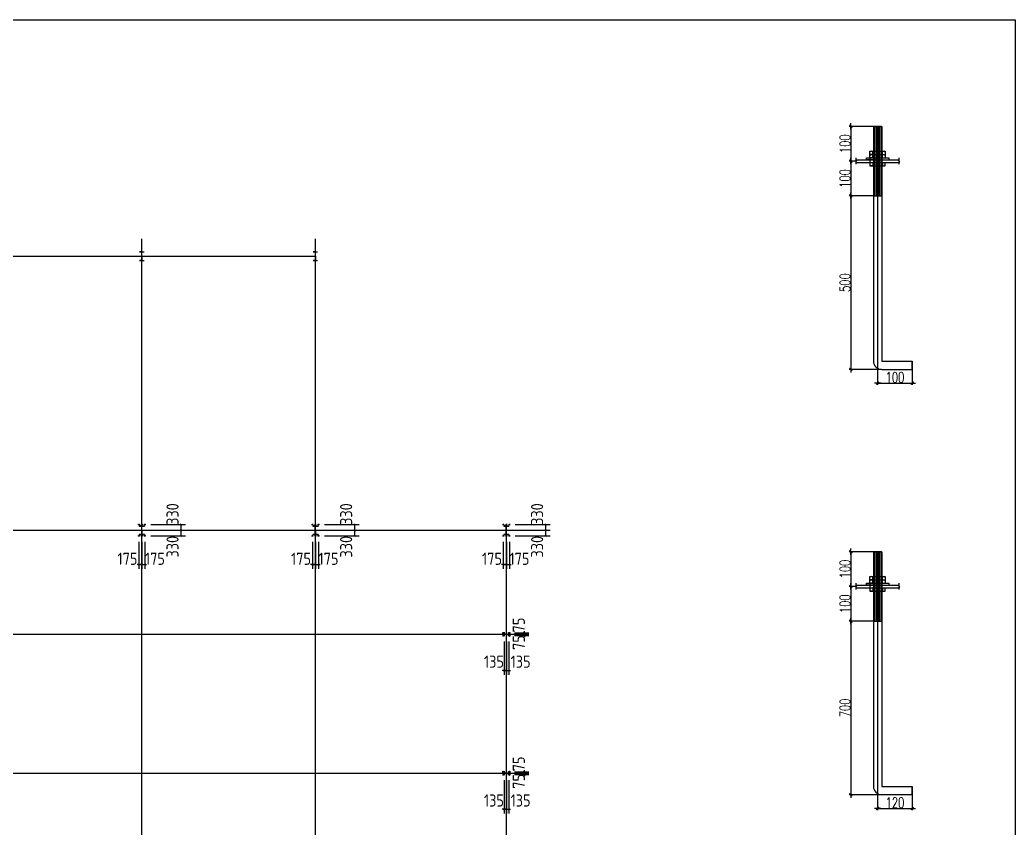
# Model space of a CAD drawing. Extents: x 546185 to 664985, y -73017 to 10983.
# Drawn here: x 607659 to 664985, y -35587 to 10983 of the extents above; entities that cross this region are included whole.
import ezdxf

# ---------------------------------------------------------------- set-up
doc = ezdxf.new("R2010")
doc.units = 0
doc.header["$LTSCALE"] = 1000
doc.header["$MEASUREMENT"] = 0
doc.layers.add('DOTE', color=1, linetype='Continuous')
doc.styles.add('DIM_FONT', font='SIMPLEX', dxfattribs={"width": 0.7, "bigfont": 'GBCBIG'})
doc.styles.get("Standard").update_dxf_attribs({"font": 'gbenor.shx', "bigfont": 'gbcbig.shx'})
doc.dimstyles.get("Standard").update_dxf_attribs({"dimscale": 100, "dimtxt": 3.5, "dimasz": 1, "dimexe": 2.5, "dimexo": 3, "dimgap": 1.5, "dimtad": 1, "dimdec": 0, "dimzin": 0, "dimdsep": 46, "dimtxsty": 'Standard', "dimblk": 'ARCHTICK', "dimcen": 0.09, "dimadec": 0, "dimazin": 0, "dimtfac": 1, "dimtdec": 0, "dimtix": 1, "dimtmove": 2, "dimatfit": 3, "dimfxl": 1, "dimtolj": 1, "dimtzin": 0, "dimarcsym": 0})
doc.dimstyles.new('WGH(1)', dxfattribs={"dimscale": 1.2, "dimtxt": 100, "dimasz": 0.5, "dimexe": 75, "dimexo": 75, "dimgap": 75, "dimtad": 1, "dimdec": 0, "dimzin": 0, "dimdsep": 46, "dimtxsty": 'DIM_FONT', "dimblk1": '_DIMX', "dimblk2": '_DIMX', "dimsah": 1, "dimcen": 0.09, "dimclrd": 3, "dimclre": 3, "dimclrt": 7, "dimadec": 0, "dimazin": 0, "dimtfac": 1, "dimtdec": 0, "dimtix": 1, "dimtmove": 2, "dimatfit": 3, "dimldrblk": '_DIMX', "dimfxl": 1, "dimtolj": 1, "dimtzin": 0, "dimarcsym": 0})

# ---------------------------------------------------------------- blocks, each defined once
blk = doc.blocks.new('_ArchTick')
at = {"color": 0, "linetype": 'ByBlock', "const_width": 0.4}
blk.add_lwpolyline([(-0.5, -0.5), (0.5, 0.5)], dxfattribs=at)
blk = doc.blocks.new('*D1162')
at = {"color": 3, "lineweight": -2}
for p, q in [((636155, -32344), (636970, -32344)), ((636205, -32419), (636970, -32419)), ((636720, -32344), (636720, -32244)), ((636720, -32419), (636720, -32344)), ((636720, -32419), (636720, -32519))]:
    blk.add_line(p, q, dxfattribs=at)
at = {"layer": 'Defpoints', "color": 0}
for p in [(635855, -32344), (635905, -32419), (636720, -32344)]:
    blk.add_point(p, dxfattribs=at)
at = {"color": 3, "lineweight": -2, "xscale": 100, "yscale": 100, "zscale": 100}
for p, rotation in [((636720, -32344), 270), ((636720, -32419), 90)]:
    blk.add_blockref('_ArchTick', p, dxfattribs=dict(at, rotation=rotation))
at = {"color": 0, "insert": (636395, -31887), "char_height": 700, "attachment_point": 5, "rotation": 90}
blk.add_mtext('\\A1;75', dxfattribs=at)
blk = doc.blocks.new('*D1163')
at = {"color": 3, "lineweight": -2}
for p, q in [((635545, -32834), (635545, -34747)), ((635680, -32834), (635680, -34747)), ((635545, -34497), (635445, -34497)), ((635545, -34497), (635680, -34497)), ((635680, -34497), (635780, -34497))]:
    blk.add_line(p, q, dxfattribs=at)
at = {"layer": 'Defpoints', "color": 0}
for p in [(635545, -32534), (635680, -32534), (635680, -34497)]:
    blk.add_point(p, dxfattribs=at)
at = {"color": 3, "lineweight": -2, "xscale": 100, "yscale": 100, "zscale": 100}
blk.add_blockref('_ArchTick', (635545, -34497), dxfattribs=at)
at = {"color": 3, "lineweight": -2, "xscale": 100, "yscale": 100, "zscale": 100, "rotation": 180}
blk.add_blockref('_ArchTick', (635680, -34497), dxfattribs=at)
at = {"color": 0, "insert": (634965, -33997), "char_height": 700, "attachment_point": 5}
blk.add_mtext('\\A1;135', dxfattribs=at)
blk = doc.blocks.new('*D1164')
at = {"color": 3, "lineweight": -2}
for p, q in [((635680, -32834), (635680, -34747)), ((635815, -32834), (635815, -34747)), ((635680, -34497), (635580, -34497)), ((635680, -34497), (635815, -34497)), ((635815, -34497), (635915, -34497))]:
    blk.add_line(p, q, dxfattribs=at)
at = {"layer": 'Defpoints', "color": 0}
for p in [(635680, -32534), (635815, -32534), (635815, -34497)]:
    blk.add_point(p, dxfattribs=at)
at = {"color": 3, "lineweight": -2, "xscale": 100, "yscale": 100, "zscale": 100}
blk.add_blockref('_ArchTick', (635680, -34497), dxfattribs=at)
at = {"color": 3, "lineweight": -2, "xscale": 100, "yscale": 100, "zscale": 100, "rotation": 180}
blk.add_blockref('_ArchTick', (635815, -34497), dxfattribs=at)
at = {"color": 0, "insert": (636498, -33997), "char_height": 700, "attachment_point": 5}
blk.add_mtext('\\A1;135', dxfattribs=at)
blk = doc.blocks.new('*D1166')
at = {"color": 3, "lineweight": -2}
for p, q in [((636155, -24344), (636970, -24344)), ((636205, -24419), (636970, -24419)), ((636720, -24344), (636720, -24244)), ((636720, -24419), (636720, -24344)), ((636720, -24419), (636720, -24519))]:
    blk.add_line(p, q, dxfattribs=at)
at = {"layer": 'Defpoints', "color": 0}
for p in [(635855, -24344), (635905, -24419), (636720, -24344)]:
    blk.add_point(p, dxfattribs=at)
at = {"color": 3, "lineweight": -2, "xscale": 100, "yscale": 100, "zscale": 100}
for p, rotation in [((636720, -24344), 270), ((636720, -24419), 90)]:
    blk.add_blockref('_ArchTick', p, dxfattribs=dict(at, rotation=rotation))
at = {"color": 0, "insert": (636395, -23887), "char_height": 700, "attachment_point": 5, "rotation": 90}
blk.add_mtext('\\A1;75', dxfattribs=at)
blk = doc.blocks.new('*D1167')
at = {"color": 3, "lineweight": -2}
for p, q in [((635545, -24834), (635545, -26747)), ((635680, -24834), (635680, -26747)), ((635545, -26497), (635445, -26497)), ((635545, -26497), (635680, -26497)), ((635680, -26497), (635780, -26497))]:
    blk.add_line(p, q, dxfattribs=at)
at = {"layer": 'Defpoints', "color": 0}
for p in [(635545, -24534), (635680, -24534), (635680, -26497)]:
    blk.add_point(p, dxfattribs=at)
at = {"color": 3, "lineweight": -2, "xscale": 100, "yscale": 100, "zscale": 100}
blk.add_blockref('_ArchTick', (635545, -26497), dxfattribs=at)
at = {"color": 3, "lineweight": -2, "xscale": 100, "yscale": 100, "zscale": 100, "rotation": 180}
blk.add_blockref('_ArchTick', (635680, -26497), dxfattribs=at)
at = {"color": 0, "insert": (634965, -25997), "char_height": 700, "attachment_point": 5}
blk.add_mtext('\\A1;135', dxfattribs=at)
blk = doc.blocks.new('*D1168')
at = {"color": 3, "lineweight": -2}
for p, q in [((635680, -24834), (635680, -26747)), ((635815, -24834), (635815, -26747)), ((635680, -26497), (635580, -26497)), ((635680, -26497), (635815, -26497)), ((635815, -26497), (635915, -26497))]:
    blk.add_line(p, q, dxfattribs=at)
at = {"layer": 'Defpoints', "color": 0}
for p in [(635680, -24534), (635815, -24534), (635815, -26497)]:
    blk.add_point(p, dxfattribs=at)
at = {"color": 3, "lineweight": -2, "xscale": 100, "yscale": 100, "zscale": 100}
blk.add_blockref('_ArchTick', (635680, -26497), dxfattribs=at)
at = {"color": 3, "lineweight": -2, "xscale": 100, "yscale": 100, "zscale": 100, "rotation": 180}
blk.add_blockref('_ArchTick', (635815, -26497), dxfattribs=at)
at = {"color": 0, "insert": (636498, -25997), "char_height": 700, "attachment_point": 5}
blk.add_mtext('\\A1;135', dxfattribs=at)
blk = doc.blocks.new('*D1227')
at = {"color": 3, "lineweight": -2}
for p, q in [((614505, -19089), (614505, -20643)), ((614680, -19089), (614680, -20643)), ((614505, -20393), (614405, -20393)), ((614505, -20393), (614680, -20393)), ((614680, -20393), (614780, -20393))]:
    blk.add_line(p, q, dxfattribs=at)
at = {"layer": 'Defpoints', "color": 0}
for p in [(614505, -18789), (614680, -18789), (614680, -20393)]:
    blk.add_point(p, dxfattribs=at)
at = {"color": 3, "lineweight": -2, "xscale": 100, "yscale": 100, "zscale": 100}
blk.add_blockref('_ArchTick', (614505, -20393), dxfattribs=at)
at = {"color": 3, "lineweight": -2, "xscale": 100, "yscale": 100, "zscale": 100, "rotation": 180}
blk.add_blockref('_ArchTick', (614680, -20393), dxfattribs=at)
at = {"color": 0, "insert": (613854, -20068), "char_height": 700, "attachment_point": 5}
blk.add_mtext('\\A1;175', dxfattribs=at)
blk = doc.blocks.new('*D1228')
at = {"color": 3, "lineweight": -2}
for p, q in [((614680, -19089), (614680, -20643)), ((614855, -19089), (614855, -20643)), ((614680, -20393), (614580, -20393)), ((614680, -20393), (614855, -20393)), ((614855, -20393), (614955, -20393))]:
    blk.add_line(p, q, dxfattribs=at)
at = {"layer": 'Defpoints', "color": 0}
for p in [(614680, -18789), (614855, -18789), (614855, -20393)]:
    blk.add_point(p, dxfattribs=at)
at = {"color": 3, "lineweight": -2, "xscale": 100, "yscale": 100, "zscale": 100}
blk.add_blockref('_ArchTick', (614680, -20393), dxfattribs=at)
at = {"color": 3, "lineweight": -2, "xscale": 100, "yscale": 100, "zscale": 100, "rotation": 180}
blk.add_blockref('_ArchTick', (614855, -20393), dxfattribs=at)
at = {"color": 0, "insert": (615436, -20068), "char_height": 700, "attachment_point": 5}
blk.add_mtext('\\A1;175', dxfattribs=at)
blk = doc.blocks.new('*D1229')
at = {"color": 3, "lineweight": -2}
for p, q in [((615195, -18419), (617201, -18419)), ((615195, -18749), (617201, -18749)), ((616951, -18749), (616951, -18419))]:
    blk.add_line(p, q, dxfattribs=at)
at = {"layer": 'Defpoints', "color": 0}
for p in [(614895, -18419), (614895, -18749), (616951, -18419)]:
    blk.add_point(p, dxfattribs=at)
at = {"color": 3, "lineweight": -2, "xscale": 100, "yscale": 100, "zscale": 100}
for p, rotation in [((616951, -18419), 90), ((616951, -18749), 270)]:
    blk.add_blockref('_ArchTick', p, dxfattribs=dict(at, rotation=rotation))
at = {"color": 0, "insert": (616451, -19374), "char_height": 700, "attachment_point": 5, "rotation": 90}
blk.add_mtext('\\A1;330', dxfattribs=at)
blk = doc.blocks.new('*D1230')
at = {"color": 3, "lineweight": -2}
for p, q in [((615195, -18089), (617201, -18089)), ((616951, -18419), (616951, -18089)), ((615195, -18419), (617201, -18419))]:
    blk.add_line(p, q, dxfattribs=at)
at = {"layer": 'Defpoints', "color": 0}
for p in [(614895, -18089), (616951, -18089), (614895, -18419)]:
    blk.add_point(p, dxfattribs=at)
at = {"color": 3, "lineweight": -2, "xscale": 100, "yscale": 100, "zscale": 100}
for p, rotation in [((616951, -18089), 90), ((616951, -18419), 270)]:
    blk.add_blockref('_ArchTick', p, dxfattribs=dict(at, rotation=rotation))
at = {"color": 0, "insert": (616451, -17493), "char_height": 700, "attachment_point": 5, "rotation": 90}
blk.add_mtext('\\A1;330', dxfattribs=at)
blk = doc.blocks.new('*D1231')
at = {"color": 3, "lineweight": -2}
for p, q in [((624505, -19089), (624505, -20643)), ((624680, -19089), (624680, -20643)), ((624505, -20393), (624405, -20393)), ((624505, -20393), (624680, -20393)), ((624680, -20393), (624780, -20393))]:
    blk.add_line(p, q, dxfattribs=at)
at = {"layer": 'Defpoints', "color": 0}
for p in [(624505, -18789), (624680, -18789), (624680, -20393)]:
    blk.add_point(p, dxfattribs=at)
at = {"color": 3, "lineweight": -2, "xscale": 100, "yscale": 100, "zscale": 100}
blk.add_blockref('_ArchTick', (624505, -20393), dxfattribs=at)
at = {"color": 3, "lineweight": -2, "xscale": 100, "yscale": 100, "zscale": 100, "rotation": 180}
blk.add_blockref('_ArchTick', (624680, -20393), dxfattribs=at)
at = {"color": 0, "insert": (623854, -20068), "char_height": 700, "attachment_point": 5}
blk.add_mtext('\\A1;175', dxfattribs=at)
blk = doc.blocks.new('*D1232')
at = {"color": 3, "lineweight": -2}
for p, q in [((624680, -19089), (624680, -20643)), ((624855, -19089), (624855, -20643)), ((624680, -20393), (624580, -20393)), ((624680, -20393), (624855, -20393)), ((624855, -20393), (624955, -20393))]:
    blk.add_line(p, q, dxfattribs=at)
at = {"layer": 'Defpoints', "color": 0}
for p in [(624680, -18789), (624855, -18789), (624855, -20393)]:
    blk.add_point(p, dxfattribs=at)
at = {"color": 3, "lineweight": -2, "xscale": 100, "yscale": 100, "zscale": 100}
blk.add_blockref('_ArchTick', (624680, -20393), dxfattribs=at)
at = {"color": 3, "lineweight": -2, "xscale": 100, "yscale": 100, "zscale": 100, "rotation": 180}
blk.add_blockref('_ArchTick', (624855, -20393), dxfattribs=at)
at = {"color": 0, "insert": (625436, -20068), "char_height": 700, "attachment_point": 5}
blk.add_mtext('\\A1;175', dxfattribs=at)
blk = doc.blocks.new('*D1233')
at = {"color": 3, "lineweight": -2}
for p, q in [((625195, -18419), (627201, -18419)), ((625195, -18749), (627201, -18749)), ((626951, -18749), (626951, -18419))]:
    blk.add_line(p, q, dxfattribs=at)
at = {"layer": 'Defpoints', "color": 0}
for p in [(624895, -18419), (624895, -18749), (626951, -18419)]:
    blk.add_point(p, dxfattribs=at)
at = {"color": 3, "lineweight": -2, "xscale": 100, "yscale": 100, "zscale": 100}
for p, rotation in [((626951, -18419), 90), ((626951, -18749), 270)]:
    blk.add_blockref('_ArchTick', p, dxfattribs=dict(at, rotation=rotation))
at = {"color": 0, "insert": (626451, -19374), "char_height": 700, "attachment_point": 5, "rotation": 90}
blk.add_mtext('\\A1;330', dxfattribs=at)
blk = doc.blocks.new('*D1234')
at = {"color": 3, "lineweight": -2}
for p, q in [((625195, -18089), (627201, -18089)), ((626951, -18419), (626951, -18089)), ((625195, -18419), (627201, -18419))]:
    blk.add_line(p, q, dxfattribs=at)
at = {"layer": 'Defpoints', "color": 0}
for p in [(624895, -18089), (626951, -18089), (624895, -18419)]:
    blk.add_point(p, dxfattribs=at)
at = {"color": 3, "lineweight": -2, "xscale": 100, "yscale": 100, "zscale": 100}
for p, rotation in [((626951, -18089), 90), ((626951, -18419), 270)]:
    blk.add_blockref('_ArchTick', p, dxfattribs=dict(at, rotation=rotation))
at = {"color": 0, "insert": (626451, -17493), "char_height": 700, "attachment_point": 5, "rotation": 90}
blk.add_mtext('\\A1;330', dxfattribs=at)
blk = doc.blocks.new('*D1235')
at = {"color": 3, "lineweight": -2}
for p, q in [((635505, -19089), (635505, -20643)), ((635680, -19089), (635680, -20643)), ((635505, -20393), (635405, -20393)), ((635505, -20393), (635680, -20393)), ((635680, -20393), (635780, -20393))]:
    blk.add_line(p, q, dxfattribs=at)
at = {"layer": 'Defpoints', "color": 0}
for p in [(635505, -18789), (635680, -18789), (635680, -20393)]:
    blk.add_point(p, dxfattribs=at)
at = {"color": 3, "lineweight": -2, "xscale": 100, "yscale": 100, "zscale": 100}
blk.add_blockref('_ArchTick', (635505, -20393), dxfattribs=at)
at = {"color": 3, "lineweight": -2, "xscale": 100, "yscale": 100, "zscale": 100, "rotation": 180}
blk.add_blockref('_ArchTick', (635680, -20393), dxfattribs=at)
at = {"color": 0, "insert": (634854, -20068), "char_height": 700, "attachment_point": 5}
blk.add_mtext('\\A1;175', dxfattribs=at)
blk = doc.blocks.new('*D1236')
at = {"color": 3, "lineweight": -2}
for p, q in [((635680, -19089), (635680, -20643)), ((635855, -19089), (635855, -20643)), ((635680, -20393), (635580, -20393)), ((635680, -20393), (635855, -20393)), ((635855, -20393), (635955, -20393))]:
    blk.add_line(p, q, dxfattribs=at)
at = {"layer": 'Defpoints', "color": 0}
for p in [(635680, -18789), (635855, -18789), (635855, -20393)]:
    blk.add_point(p, dxfattribs=at)
at = {"color": 3, "lineweight": -2, "xscale": 100, "yscale": 100, "zscale": 100}
blk.add_blockref('_ArchTick', (635680, -20393), dxfattribs=at)
at = {"color": 3, "lineweight": -2, "xscale": 100, "yscale": 100, "zscale": 100, "rotation": 180}
blk.add_blockref('_ArchTick', (635855, -20393), dxfattribs=at)
at = {"color": 0, "insert": (636436, -20068), "char_height": 700, "attachment_point": 5}
blk.add_mtext('\\A1;175', dxfattribs=at)
blk = doc.blocks.new('*D1237')
at = {"color": 3, "lineweight": -2}
for p, q in [((636195, -18419), (638201, -18419)), ((636195, -18749), (638201, -18749)), ((637951, -18749), (637951, -18419))]:
    blk.add_line(p, q, dxfattribs=at)
at = {"layer": 'Defpoints', "color": 0}
for p in [(635895, -18419), (635895, -18749), (637951, -18419)]:
    blk.add_point(p, dxfattribs=at)
at = {"color": 3, "lineweight": -2, "xscale": 100, "yscale": 100, "zscale": 100}
for p, rotation in [((637951, -18419), 90), ((637951, -18749), 270)]:
    blk.add_blockref('_ArchTick', p, dxfattribs=dict(at, rotation=rotation))
at = {"color": 0, "insert": (637451, -19374), "char_height": 700, "attachment_point": 5, "rotation": 90}
blk.add_mtext('\\A1;330', dxfattribs=at)
blk = doc.blocks.new('*D1238')
at = {"color": 3, "lineweight": -2}
for p, q in [((636195, -18089), (638201, -18089)), ((637951, -18419), (637951, -18089)), ((636195, -18419), (638201, -18419))]:
    blk.add_line(p, q, dxfattribs=at)
at = {"layer": 'Defpoints', "color": 0}
for p in [(635895, -18089), (637951, -18089), (635895, -18419)]:
    blk.add_point(p, dxfattribs=at)
at = {"color": 3, "lineweight": -2, "xscale": 100, "yscale": 100, "zscale": 100}
for p, rotation in [((637951, -18089), 90), ((637951, -18419), 270)]:
    blk.add_blockref('_ArchTick', p, dxfattribs=dict(at, rotation=rotation))
at = {"color": 0, "insert": (637451, -17493), "char_height": 700, "attachment_point": 5, "rotation": 90}
blk.add_mtext('\\A1;330', dxfattribs=at)
blk = doc.blocks.new('*D1407')
at = {"color": 3, "lineweight": -2}
for p, q in [((636155, -32494), (636970, -32494)), ((636180, -32419), (636970, -32419)), ((636720, -32419), (636720, -32319)), ((636720, -32494), (636720, -32419)), ((636720, -32494), (636720, -32594))]:
    blk.add_line(p, q, dxfattribs=at)
at = {"layer": 'Defpoints', "color": 0}
for p in [(635855, -32494), (635880, -32419), (636720, -32419)]:
    blk.add_point(p, dxfattribs=at)
at = {"color": 3, "lineweight": -2, "xscale": 100, "yscale": 100, "zscale": 100}
for p, rotation in [((636720, -32419), 270), ((636720, -32494), 90)]:
    blk.add_blockref('_ArchTick', p, dxfattribs=dict(at, rotation=rotation))
at = {"color": 0, "insert": (636398, -32895), "char_height": 700, "attachment_point": 5, "rotation": 90}
blk.add_mtext('\\A1;75', dxfattribs=at)
blk = doc.blocks.new('*D1408')
at = {"color": 3, "lineweight": -2}
for p, q in [((636155, -24494), (636970, -24494)), ((636180, -24419), (636970, -24419)), ((636720, -24419), (636720, -24319)), ((636720, -24494), (636720, -24419)), ((636720, -24494), (636720, -24594))]:
    blk.add_line(p, q, dxfattribs=at)
at = {"layer": 'Defpoints', "color": 0}
for p in [(635855, -24494), (635880, -24419), (636720, -24419)]:
    blk.add_point(p, dxfattribs=at)
at = {"color": 3, "lineweight": -2, "xscale": 100, "yscale": 100, "zscale": 100}
for p, rotation in [((636720, -24419), 270), ((636720, -24494), 90)]:
    blk.add_blockref('_ArchTick', p, dxfattribs=dict(at, rotation=rotation))
at = {"color": 0, "insert": (636398, -24895), "char_height": 700, "attachment_point": 5, "rotation": 90}
blk.add_mtext('\\A1;75', dxfattribs=at)
blk = doc.blocks.new('_DIMX')
blk.add_line((-150, 0), (150, 0))
at = {"const_width": 50}
blk.add_lwpolyline([(-70, -70), (70, 70)], dxfattribs=at)
blk = doc.blocks.new('*D1413')
at = {"color": 3, "lineweight": -2}
for p, q in [((657292, 4846), (655433, 4846)), ((655523, 4845), (655523, 2847)), ((655812, 2846), (655433, 2846))]:
    blk.add_line(p, q, dxfattribs=at)
at = {"layer": 'Defpoints', "color": 0}
for p in [(657304, 4846), (655523, 2846), (655824, 2846)]:
    blk.add_point(p, dxfattribs=at)
at = {"color": 3, "lineweight": -2, "xscale": 1.2, "yscale": 1.2, "zscale": 1.2}
for p, rotation in [((655523, 4846), 90), ((655523, 2846), 270)]:
    blk.add_blockref('_DIMX', p, dxfattribs=dict(at, rotation=rotation))
at = {"color": 7, "insert": (655187, 3846), "char_height": 600, "attachment_point": 5, "rotation": 90, "style": 'DIM_FONT'}
blk.add_mtext('\\A1;100', dxfattribs=at)
blk = doc.blocks.new('*D1414')
at = {"color": 3, "lineweight": -2}
for p, q in [((655812, 2846), (655433, 2846)), ((655523, 2845), (655523, 847)), ((656812, 846), (655433, 846))]:
    blk.add_line(p, q, dxfattribs=at)
at = {"layer": 'Defpoints', "color": 0}
for p in [(655824, 2846), (655523, 846), (656824, 846)]:
    blk.add_point(p, dxfattribs=at)
at = {"color": 3, "lineweight": -2, "xscale": 1.2, "yscale": 1.2, "zscale": 1.2}
for p, rotation in [((655523, 2846), 90), ((655523, 846), 270)]:
    blk.add_blockref('_DIMX', p, dxfattribs=dict(at, rotation=rotation))
at = {"color": 7, "insert": (655187, 1846), "char_height": 600, "attachment_point": 5, "rotation": 90, "style": 'DIM_FONT'}
blk.add_mtext('\\A1;100', dxfattribs=at)
blk = doc.blocks.new('*D1415')
at = {"color": 3, "lineweight": -2}
for p, q in [((656812, 846), (655431, 846)), ((655521, 845), (655521, -9153)), ((657292, -9154), (655431, -9154))]:
    blk.add_line(p, q, dxfattribs=at)
at = {"layer": 'Defpoints', "color": 0}
for p in [(656824, 846), (655521, -9154), (657304, -9154)]:
    blk.add_point(p, dxfattribs=at)
at = {"color": 3, "lineweight": -2, "xscale": 1.2, "yscale": 1.2, "zscale": 1.2}
for p, rotation in [((655521, 846), 90), ((655521, -9154), 270)]:
    blk.add_blockref('_DIMX', p, dxfattribs=dict(at, rotation=rotation))
at = {"color": 7, "insert": (655185, -4154), "char_height": 600, "attachment_point": 5, "rotation": 90, "style": 'DIM_FONT'}
blk.add_mtext('\\A1;500', dxfattribs=at)
blk = doc.blocks.new('*D1416')
at = {"color": 3, "lineweight": -2}
for p, q in [((657064, -8686), (657064, -10040)), ((659064, -8686), (659064, -10040)), ((657065, -9950), (659063, -9950))]:
    blk.add_line(p, q, dxfattribs=at)
at = {"layer": 'Defpoints', "color": 0}
for p in [(657064, -8674), (659064, -8674), (659064, -9950)]:
    blk.add_point(p, dxfattribs=at)
at = {"color": 3, "lineweight": -2, "xscale": 1.2, "yscale": 1.2, "zscale": 1.2, "rotation": 180}
blk.add_blockref('_DIMX', (657064, -9950), dxfattribs=at)
at = {"color": 3, "lineweight": -2, "xscale": 1.2, "yscale": 1.2, "zscale": 1.2}
blk.add_blockref('_DIMX', (659064, -9950), dxfattribs=at)
at = {"color": 7, "insert": (658064, -9614), "char_height": 600, "attachment_point": 5, "style": 'DIM_FONT'}
blk.add_mtext('\\A1;100', dxfattribs=at)
blk = doc.blocks.new('*D1417')
at = {"color": 3, "lineweight": -2}
for p, q in [((657292, -19661), (655433, -19661)), ((655523, -19662), (655523, -21659)), ((655812, -21661), (655433, -21661))]:
    blk.add_line(p, q, dxfattribs=at)
at = {"layer": 'Defpoints', "color": 0}
for p in [(657304, -19661), (655523, -21661), (655824, -21661)]:
    blk.add_point(p, dxfattribs=at)
at = {"color": 3, "lineweight": -2, "xscale": 1.2, "yscale": 1.2, "zscale": 1.2}
for p, rotation in [((655523, -19661), 90), ((655523, -21661), 270)]:
    blk.add_blockref('_DIMX', p, dxfattribs=dict(at, rotation=rotation))
at = {"color": 7, "insert": (655187, -20661), "char_height": 600, "attachment_point": 5, "rotation": 90, "style": 'DIM_FONT'}
blk.add_mtext('\\A1;100', dxfattribs=at)
blk = doc.blocks.new('*D1418')
at = {"color": 3, "lineweight": -2}
for p, q in [((655812, -21661), (655433, -21661)), ((655523, -21662), (655523, -23659)), ((656812, -23661), (655433, -23661))]:
    blk.add_line(p, q, dxfattribs=at)
at = {"layer": 'Defpoints', "color": 0}
for p in [(655824, -21661), (655523, -23661), (656824, -23661)]:
    blk.add_point(p, dxfattribs=at)
at = {"color": 3, "lineweight": -2, "xscale": 1.2, "yscale": 1.2, "zscale": 1.2}
for p, rotation in [((655523, -21661), 90), ((655523, -23661), 270)]:
    blk.add_blockref('_DIMX', p, dxfattribs=dict(at, rotation=rotation))
at = {"color": 7, "insert": (655187, -22661), "char_height": 600, "attachment_point": 5, "rotation": 90, "style": 'DIM_FONT'}
blk.add_mtext('\\A1;100', dxfattribs=at)
blk = doc.blocks.new('*D1419')
at = {"color": 3, "lineweight": -2}
for p, q in [((656812, -23661), (655431, -23661)), ((655521, -23662), (655521, -33659)), ((657292, -33661), (655431, -33661))]:
    blk.add_line(p, q, dxfattribs=at)
at = {"layer": 'Defpoints', "color": 0}
for p in [(656824, -23661), (655521, -33661), (657304, -33661)]:
    blk.add_point(p, dxfattribs=at)
at = {"color": 3, "lineweight": -2, "xscale": 1.2, "yscale": 1.2, "zscale": 1.2}
for p, rotation in [((655521, -23661), 90), ((655521, -33661), 270)]:
    blk.add_blockref('_DIMX', p, dxfattribs=dict(at, rotation=rotation))
at = {"color": 7, "insert": (655185, -28661), "char_height": 600, "attachment_point": 5, "rotation": 90, "style": 'DIM_FONT'}
blk.add_mtext('\\A1;700', dxfattribs=at)
blk = doc.blocks.new('*D1420')
at = {"color": 3, "lineweight": -2}
for p, q in [((657064, -33193), (657064, -34546)), ((659064, -33193), (659064, -34546)), ((657065, -34456), (659063, -34456))]:
    blk.add_line(p, q, dxfattribs=at)
at = {"layer": 'Defpoints', "color": 0}
for p in [(657064, -33181), (659064, -33181), (659064, -34456)]:
    blk.add_point(p, dxfattribs=at)
at = {"color": 3, "lineweight": -2, "xscale": 1.2, "yscale": 1.2, "zscale": 1.2, "rotation": 180}
blk.add_blockref('_DIMX', (657064, -34456), dxfattribs=at)
at = {"color": 3, "lineweight": -2, "xscale": 1.2, "yscale": 1.2, "zscale": 1.2}
blk.add_blockref('_DIMX', (659064, -34456), dxfattribs=at)
at = {"color": 7, "insert": (658064, -34120), "char_height": 600, "attachment_point": 5, "style": 'DIM_FONT'}
blk.add_mtext('\\A1;120', dxfattribs=at)

msp = doc.modelspace()

# ---------------------------------------------------------------- hatches: boundary and pattern name
h = msp.add_hatch()
h.set_pattern_fill('ACAD_ISO09W100', color=0, scale=100, style=0)
h.set_pattern_definition([(0, (-12443834.056, -57490.13), (0, 75), [360, -45, 90, -45, 90, -45])])
h.paths.add_polyline_path([(657303.9, 4845.8), (657063.9, 4845.8), (657063.9, 3425.8), (657303.9, 3425.8)])
h.paths.add_polyline_path([(657063.9, 4845.8), (656823.9, 4845.8), (656823.9, 3425.8), (657063.9, 3425.8)])
h.paths.add_polyline_path([(657063.9, 3225.8), (657063.9, 3425.8), (656823.9, 3425.8), (656823.9, 3225.8)])
h.paths.add_polyline_path([(657303.9, 3225.8), (657303.9, 3425.8), (657063.9, 3425.8), (657063.9, 3225.8)])
h.paths.add_polyline_path([(657303.9, 3025.8), (657303.9, 3225.8), (657063.9, 3225.8), (657063.9, 3025.8)])
h.paths.add_polyline_path([(657063.9, 3025.8), (657063.9, 3225.8), (656823.9, 3225.8), (656823.9, 3025.8)])
h.paths.add_polyline_path([(657063.9, 2925.8), (657063.9, 3025.8), (656823.9, 3025.8), (656823.9, 2925.8)])
h.paths.add_polyline_path([(657303.9, 2925.8), (657303.9, 3025.8), (657063.9, 3025.8), (657063.9, 2925.8)])
h.paths.add_polyline_path([(657303.9, 2765.8), (657303.9, 2925.8), (657063.9, 2925.8), (657063.9, 2765.8)])
h.paths.add_polyline_path([(657063.9, 2765.8), (657063.9, 2925.8), (656823.9, 2925.8), (656823.9, 2765.8)])
h.paths.add_polyline_path([(657063.9, 2765.8), (656823.9, 2765.8), (656823.9, 845.8), (657063.9, 845.8)])
h.paths.add_polyline_path([(657303.9, 2765.8), (657063.9, 2765.8), (657063.9, 845.8), (657303.9, 845.8)])
h = msp.add_hatch()
h.set_pattern_fill('ACAD_ISO09W100', color=0, scale=100, style=0)
h.set_pattern_definition([(0, (-12443834.056, -81996.48), (0, 75), [360, -45, 90, -45, 90, -45])])
h.paths.add_polyline_path([(657303.9, -19660.6), (657063.9, -19660.6), (657063.9, -21080.6), (657303.9, -21080.6)])
h.paths.add_polyline_path([(657063.9, -19660.6), (656823.9, -19660.6), (656823.9, -21080.6), (657063.9, -21080.6)])
h.paths.add_polyline_path([(657063.9, -21280.6), (657063.9, -21080.6), (656823.9, -21080.6), (656823.9, -21280.6)])
h.paths.add_polyline_path([(657303.9, -21280.6), (657303.9, -21080.6), (657063.9, -21080.6), (657063.9, -21280.6)])
h.paths.add_polyline_path([(657303.9, -21480.6), (657303.9, -21280.6), (657063.9, -21280.6), (657063.9, -21480.6)])
h.paths.add_polyline_path([(657063.9, -21480.6), (657063.9, -21280.6), (656823.9, -21280.6), (656823.9, -21480.6)])
h.paths.add_polyline_path([(657063.9, -21580.6), (657063.9, -21480.6), (656823.9, -21480.6), (656823.9, -21580.6)])
h.paths.add_polyline_path([(657303.9, -21580.6), (657303.9, -21480.6), (657063.9, -21480.6), (657063.9, -21580.6)])
h.paths.add_polyline_path([(657303.9, -21740.6), (657303.9, -21580.6), (657063.9, -21580.6), (657063.9, -21740.6)])
h.paths.add_polyline_path([(657063.9, -21740.6), (657063.9, -21580.6), (656823.9, -21580.6), (656823.9, -21740.6)])
h.paths.add_polyline_path([(657063.9, -21740.6), (656823.9, -21740.6), (656823.9, -23660.6), (657063.9, -23660.6)])
h.paths.add_polyline_path([(657303.9, -21740.6), (657063.9, -21740.6), (657063.9, -23660.6), (657303.9, -23660.6)])

# ---------------------------------------------------------------- linework, layer by layer
at = {"color": 0}
for p, q in [((656823.9, 4845.8), (656823.9, -8674.2)), ((656823.9, 4845.8), (657303.9, 4845.8)), ((657303.9, 4845.8), (657303.9, -8674.2)), ((655783.9, 2805.8), (655863.9, 2885.8)), ((655823.9, 2885.8), (655823.9, 3025.8)), ((655823.9, 2925.8), (658303.9, 2925.8)), ((655863.9, 2885.8), (655823.9, 2885.8)), ((656423.9, 2925.8), (656423.9, 3025.8)), ((656423.9, 3025.8), (657303.9, 3025.8)), ((656823.9, 2925.8), (656423.9, 2925.8)), ((656623.9, 3225.8), (656623.9, 3425.8)), ((656623.9, 3425.8), (657303.9, 3425.8)), ((656623.9, 3025.8), (656623.9, 3225.8)), ((656623.9, 3225.8), (657303.9, 3225.8)), ((656823.9, 3225.8), (656623.9, 3225.8)), ((656823.9, 3025.8), (656623.9, 3025.8)), ((656623.9, 3025.8), (656623.9, 2765.8)), ((656783.9, 3225.8), (656783.9, 3425.8)), ((656783.9, 3025.8), (656783.9, 3225.8)), ((656823.9, 3225.8), (656783.9, 3225.8)), ((656823.9, 3025.8), (656783.9, 3025.8)), ((657303.9, 3425.8), (657503.9, 3425.8)), ((657303.9, 3225.8), (657503.9, 3225.8)), ((657303.9, 3225.8), (657343.9, 3225.8)), ((657303.9, 3025.8), (657703.9, 3025.8)), ((657303.9, 3025.8), (657343.9, 3025.8)), ((657343.9, 3225.8), (657343.9, 3425.8)), ((657343.9, 3025.8), (657343.9, 3225.8)), ((657503.9, 3425.8), (657503.9, 3225.8)), ((657503.9, 3225.8), (657503.9, 3025.8)), ((657703.9, 3025.8), (657703.9, 2925.8)), ((658263.9, 2885.8), (658303.9, 2885.8)), ((658343.9, 2805.8), (658263.9, 2885.8)), ((658303.9, 2885.8), (658303.9, 3025.8)), ((658303.9, 2885.8), (658303.9, 2925.8)), ((655823.9, 2805.8), (655783.9, 2805.8)), ((655823.9, 2665.8), (655823.9, 2805.8)), ((655823.9, 2765.8), (658303.9, 2765.8)), ((656623.9, 2765.8), (656623.9, 2565.8)), ((656623.9, 2565.8), (657303.9, 2565.8)), ((656823.9, 2565.8), (656623.9, 2565.8)), ((656823.9, 2765.8), (656783.9, 2765.8)), ((656783.9, 2765.8), (656783.9, 2565.8)), ((657303.9, 2565.8), (657503.9, 2565.8)), ((657343.9, 2765.8), (657343.9, 2565.8)), ((657503.9, 2565.8), (657503.9, 2765.8)), ((658303.9, 2765.8), (658303.9, 2805.8)), ((658303.9, 2665.8), (658303.9, 2805.8)), ((658303.9, 2805.8), (658343.9, 2805.8)), ((656823.9, 845.8), (657303.9, 845.8)), ((657303.9, -8674.2), (659063.9, -8674.2)), ((657303.9, -9154.2), (659063.9, -9154.2)), ((659063.9, -9154.2), (659063.9, -8674.2)), ((656823.9, -19660.6), (656823.9, -33180.6)), ((656823.9, -19660.6), (657303.9, -19660.6)), ((657303.9, -19660.6), (657303.9, -33180.6)), ((656623.9, -21280.6), (656623.9, -21080.6)), ((656623.9, -21080.6), (657303.9, -21080.6)), ((656783.9, -21280.6), (656783.9, -21080.6)), ((657303.9, -21080.6), (657503.9, -21080.6)), ((657343.9, -21280.6), (657343.9, -21080.6)), ((657503.9, -21080.6), (657503.9, -21280.6)), ((655783.9, -21700.6), (655863.9, -21620.6)), ((655823.9, -21700.6), (655783.9, -21700.6)), ((655823.9, -21620.6), (655823.9, -21480.6)), ((655823.9, -21580.6), (658303.9, -21580.6)), ((655863.9, -21620.6), (655823.9, -21620.6)), ((655823.9, -21840.6), (655823.9, -21700.6)), ((655823.9, -21740.6), (658303.9, -21740.6)), ((656423.9, -21580.6), (656423.9, -21480.6)), ((656423.9, -21480.6), (657303.9, -21480.6)), ((656823.9, -21580.6), (656423.9, -21580.6)), ((656623.9, -21480.6), (656623.9, -21280.6)), ((656623.9, -21280.6), (657303.9, -21280.6)), ((656823.9, -21280.6), (656623.9, -21280.6)), ((656823.9, -21480.6), (656623.9, -21480.6)), ((656623.9, -21480.6), (656623.9, -21740.6)), ((656623.9, -21740.6), (656623.9, -21940.6)), ((656783.9, -21480.6), (656783.9, -21280.6)), ((656823.9, -21280.6), (656783.9, -21280.6)), ((656823.9, -21480.6), (656783.9, -21480.6)), ((656823.9, -21740.6), (656783.9, -21740.6)), ((656783.9, -21740.6), (656783.9, -21940.6)), ((657303.9, -21280.6), (657503.9, -21280.6)), ((657303.9, -21280.6), (657343.9, -21280.6)), ((657303.9, -21480.6), (657703.9, -21480.6)), ((657303.9, -21480.6), (657343.9, -21480.6)), ((657343.9, -21480.6), (657343.9, -21280.6)), ((657343.9, -21740.6), (657343.9, -21940.6)), ((657503.9, -21280.6), (657503.9, -21480.6)), ((657503.9, -21940.6), (657503.9, -21740.6)), ((657703.9, -21480.6), (657703.9, -21580.6)), ((658263.9, -21620.6), (658303.9, -21620.6)), ((658343.9, -21700.6), (658263.9, -21620.6)), ((658303.9, -21620.6), (658303.9, -21480.6)), ((658303.9, -21620.6), (658303.9, -21580.6)), ((658303.9, -21740.6), (658303.9, -21700.6)), ((658303.9, -21840.6), (658303.9, -21700.6)), ((658303.9, -21700.6), (658343.9, -21700.6)), ((656623.9, -21940.6), (657303.9, -21940.6)), ((656823.9, -21940.6), (656623.9, -21940.6)), ((657303.9, -21940.6), (657503.9, -21940.6)), ((656823.9, -23660.6), (657303.9, -23660.6)), ((657303.9, -33180.6), (659063.9, -33180.6)), ((659063.9, -33660.6), (659063.9, -33180.6)), ((657303.9, -33660.6), (659063.9, -33660.6))]:
    msp.add_line(p, q, dxfattribs=at)
at = {"color": 1}
for p, q in [((657063.9, 4845.8), (657063.9, -8674.2)), ((657063.9, -19660.6), (657063.9, -33180.6))]:
    msp.add_line(p, q, dxfattribs=at)
for p, q in [((614679.9, -2388.8), (614549.9, -2388.8)), ((614549.9, -2388.8), (614809.9, -2388.8)), ((614679.9, -2638.8), (614679.9, -2388.8)), ((614679.9, -2638.8), (614679.9, -2888.8)), ((624679.9, -2388.8), (624549.9, -2388.8)), ((624549.9, -2388.8), (624809.9, -2388.8)), ((624679.9, -2638.8), (624679.9, -2388.8)), ((624679.9, -2638.8), (624679.9, -2888.8)), ((614679.9, -2888.8), (614549.9, -2888.8)), ((614549.9, -2888.8), (614809.9, -2888.8)), ((624679.9, -2888.8), (624549.9, -2888.8)), ((624549.9, -2888.8), (624809.9, -2888.8)), ((614464.4, -18088.8), (614545.4, -18088.8)), ((614504.9, -18088.8), (614484.4, -18088.8)), ((614504.9, -18048.3), (614504.9, -18129.3)), ((614504.9, -18088.8), (614504.9, -18068.3)), ((614529.9, -18168.8), (614829.9, -18168.8)), ((614529.9, -18168.8), (614829.9, -18168.8)), ((614679.9, -18168.8), (614549.9, -18168.8)), ((614679.9, -18168.8), (614549.9, -18168.8)), ((614639.4, -18088.8), (614720.4, -18088.8)), ((614679.9, -18088.8), (614659.4, -18088.8)), ((614679.9, -18048.3), (614679.9, -18129.3)), ((614679.9, -18088.8), (614679.9, -18068.3)), ((614679.9, -18418.8), (614679.9, -18168.8)), ((614679.9, -18418.8), (614679.9, -18168.8)), ((614814.4, -18088.8), (614895.4, -18088.8)), ((614854.9, -18088.8), (614834.4, -18088.8)), ((614854.9, -18048.3), (614854.9, -18129.3)), ((614854.9, -18088.8), (614854.9, -18068.3)), ((624464.4, -18088.8), (624545.4, -18088.8)), ((624504.9, -18088.8), (624484.4, -18088.8)), ((624504.9, -18048.3), (624504.9, -18129.3)), ((624504.9, -18088.8), (624504.9, -18068.3)), ((624529.9, -18168.8), (624829.9, -18168.8)), ((624529.9, -18168.8), (624829.9, -18168.8)), ((624679.9, -18168.8), (624549.9, -18168.8)), ((624679.9, -18168.8), (624549.9, -18168.8)), ((624639.4, -18088.8), (624720.4, -18088.8)), ((624679.9, -18088.8), (624659.4, -18088.8)), ((624679.9, -18048.3), (624679.9, -18129.3)), ((624679.9, -18088.8), (624679.9, -18068.3)), ((624679.9, -18418.8), (624679.9, -18168.8)), ((624679.9, -18418.8), (624679.9, -18168.8)), ((624814.4, -18088.8), (624895.4, -18088.8)), ((624854.9, -18088.8), (624834.4, -18088.8)), ((624854.9, -18048.3), (624854.9, -18129.3)), ((624854.9, -18088.8), (624854.9, -18068.3)), ((635464.4, -18088.8), (635545.4, -18088.8)), ((635504.9, -18088.8), (635484.4, -18088.8)), ((635504.9, -18048.3), (635504.9, -18129.3)), ((635504.9, -18088.8), (635504.9, -18068.3)), ((635529.9, -18168.8), (635829.9, -18168.8)), ((635529.9, -18168.8), (635829.9, -18168.8)), ((635679.9, -18168.8), (635549.9, -18168.8)), ((635679.9, -18168.8), (635549.9, -18168.8)), ((635639.4, -18088.8), (635720.4, -18088.8)), ((635679.9, -18088.8), (635659.4, -18088.8)), ((635679.9, -18048.3), (635679.9, -18129.3)), ((635679.9, -18088.8), (635679.9, -18068.3)), ((635814.4, -18088.8), (635895.4, -18088.8)), ((635854.9, -18088.8), (635834.4, -18088.8)), ((635854.9, -18048.3), (635854.9, -18129.3)), ((635854.9, -18088.8), (635854.9, -18068.3)), ((614464.4, -18748.8), (614545.4, -18748.8)), ((614504.9, -18748.8), (614484.4, -18748.8)), ((614504.9, -18708.3), (614504.9, -18789.3)), ((614504.9, -18748.8), (614504.9, -18728.3)), ((614529.9, -18668.8), (614829.9, -18668.8)), ((614529.9, -18668.8), (614829.9, -18668.8)), ((614679.9, -18668.8), (614549.9, -18668.8)), ((614679.9, -18668.8), (614549.9, -18668.8)), ((614639.4, -18748.8), (614720.4, -18748.8)), ((614679.9, -18748.8), (614659.4, -18748.8)), ((614679.9, -18418.8), (614679.9, -18668.8)), ((614679.9, -18418.8), (614679.9, -18668.8)), ((614679.9, -18708.3), (614679.9, -18789.3)), ((614679.9, -18748.8), (614679.9, -18728.3)), ((614814.4, -18748.8), (614895.4, -18748.8)), ((614854.9, -18748.8), (614834.4, -18748.8)), ((614854.9, -18708.3), (614854.9, -18789.3)), ((614854.9, -18748.8), (614854.9, -18728.3)), ((624464.4, -18748.8), (624545.4, -18748.8)), ((624504.9, -18748.8), (624484.4, -18748.8)), ((624504.9, -18708.3), (624504.9, -18789.3)), ((624504.9, -18748.8), (624504.9, -18728.3)), ((624529.9, -18668.8), (624829.9, -18668.8)), ((624529.9, -18668.8), (624829.9, -18668.8)), ((624679.9, -18668.8), (624549.9, -18668.8)), ((624679.9, -18668.8), (624549.9, -18668.8)), ((624639.4, -18748.8), (624720.4, -18748.8)), ((624679.9, -18748.8), (624659.4, -18748.8)), ((624679.9, -18418.8), (624679.9, -18668.8)), ((624679.9, -18418.8), (624679.9, -18668.8)), ((624679.9, -18708.3), (624679.9, -18789.3)), ((624679.9, -18748.8), (624679.9, -18728.3)), ((624814.4, -18748.8), (624895.4, -18748.8)), ((624854.9, -18748.8), (624834.4, -18748.8)), ((624854.9, -18708.3), (624854.9, -18789.3)), ((624854.9, -18748.8), (624854.9, -18728.3)), ((635464.4, -18748.8), (635545.4, -18748.8)), ((635504.9, -18748.8), (635484.4, -18748.8)), ((635504.9, -18708.3), (635504.9, -18789.3)), ((635504.9, -18748.8), (635504.9, -18728.3)), ((635529.9, -18668.8), (635829.9, -18668.8)), ((635529.9, -18668.8), (635829.9, -18668.8)), ((635679.9, -18668.8), (635549.9, -18668.8)), ((635679.9, -18668.8), (635549.9, -18668.8)), ((635639.4, -18748.8), (635720.4, -18748.8)), ((635679.9, -18748.8), (635659.4, -18748.8)), ((635679.9, -18708.3), (635679.9, -18789.3)), ((635679.9, -18748.8), (635679.9, -18728.3)), ((635814.4, -18748.8), (635895.4, -18748.8)), ((635854.9, -18748.8), (635834.4, -18748.8)), ((635854.9, -18708.3), (635854.9, -18789.3)), ((635854.9, -18748.8), (635854.9, -18728.3)), ((635479.9, -24418.8), (635479.9, -24308.8)), ((635479.9, -24308.8), (635479.9, -24528.8)), ((635504.4, -24343.8), (635585.4, -24343.8)), ((635504.4, -24493.8), (635585.4, -24493.8)), ((635544.9, -24343.8), (635524.4, -24343.8)), ((635544.9, -24493.8), (635524.4, -24493.8)), ((635544.9, -24303.3), (635544.9, -24384.3)), ((635544.9, -24343.8), (635544.9, -24323.3)), ((635544.9, -24453.3), (635544.9, -24534.3)), ((635544.9, -24493.8), (635544.9, -24473.3)), ((635774.4, -24343.8), (635855.4, -24343.8)), ((635774.4, -24493.8), (635855.4, -24493.8)), ((635814.9, -24343.8), (635794.4, -24343.8)), ((635814.9, -24493.8), (635794.4, -24493.8)), ((635814.9, -24303.3), (635814.9, -24384.3)), ((635814.9, -24343.8), (635814.9, -24323.3)), ((635814.9, -24453.3), (635814.9, -24534.3)), ((635814.9, -24493.8), (635814.9, -24473.3)), ((635479.9, -32418.8), (635479.9, -32308.8)), ((635479.9, -32308.8), (635479.9, -32528.8)), ((635504.4, -32343.8), (635585.4, -32343.8)), ((635504.4, -32493.8), (635585.4, -32493.8)), ((635544.9, -32343.8), (635524.4, -32343.8)), ((635544.9, -32493.8), (635524.4, -32493.8)), ((635544.9, -32303.3), (635544.9, -32384.3)), ((635544.9, -32343.8), (635544.9, -32323.3)), ((635544.9, -32453.3), (635544.9, -32534.3)), ((635544.9, -32493.8), (635544.9, -32473.3)), ((635774.4, -32343.8), (635855.4, -32343.8)), ((635774.4, -32493.8), (635855.4, -32493.8)), ((635814.9, -32343.8), (635794.4, -32343.8)), ((635814.9, -32493.8), (635794.4, -32493.8)), ((635814.9, -32303.3), (635814.9, -32384.3)), ((635814.9, -32343.8), (635814.9, -32323.3)), ((635814.9, -32453.3), (635814.9, -32534.3)), ((635814.9, -32493.8), (635814.9, -32473.3))]:
    msp.add_line(p, q)
at = {"color": 4}
for p, q in [((614529.9, -18168.8), (614829.9, -18168.8)), ((614529.9, -18168.8), (614529.9, -18180.8)), ((614529.9, -18180.8), (614829.9, -18180.8)), ((614679.9, -18168.8), (614549.9, -18168.8)), ((614675.9, -18656.8), (614675.9, -18180.8)), ((614683.9, -18656.8), (614683.9, -18180.8)), ((614829.9, -18168.8), (614829.9, -18180.8)), ((624529.9, -18168.8), (624829.9, -18168.8)), ((624529.9, -18168.8), (624529.9, -18180.8)), ((624529.9, -18180.8), (624829.9, -18180.8)), ((624679.9, -18168.8), (624549.9, -18168.8)), ((624675.9, -18656.8), (624675.9, -18180.8)), ((624683.9, -18656.8), (624683.9, -18180.8)), ((624829.9, -18168.8), (624829.9, -18180.8)), ((635529.9, -18168.8), (635829.9, -18168.8)), ((635529.9, -18168.8), (635529.9, -18180.8)), ((635529.9, -18180.8), (635829.9, -18180.8)), ((635679.9, -18168.8), (635549.9, -18168.8)), ((635675.9, -18656.8), (635675.9, -18180.8)), ((635683.9, -18656.8), (635683.9, -18180.8)), ((635829.9, -18168.8), (635829.9, -18180.8)), ((614529.9, -18656.8), (614829.9, -18656.8)), ((614529.9, -18656.8), (614529.9, -18668.8)), ((614529.9, -18668.8), (614829.9, -18668.8)), ((614679.9, -18668.8), (614549.9, -18668.8)), ((614829.9, -18656.8), (614829.9, -18668.8)), ((624529.9, -18656.8), (624829.9, -18656.8)), ((624529.9, -18656.8), (624529.9, -18668.8)), ((624529.9, -18668.8), (624829.9, -18668.8)), ((624679.9, -18668.8), (624549.9, -18668.8)), ((624829.9, -18656.8), (624829.9, -18668.8)), ((635529.9, -18656.8), (635829.9, -18656.8)), ((635529.9, -18656.8), (635529.9, -18668.8)), ((635529.9, -18668.8), (635829.9, -18668.8)), ((635679.9, -18668.8), (635549.9, -18668.8)), ((635829.9, -18656.8), (635829.9, -18668.8)), ((635479.9, -24418.8), (635479.9, -24308.8)), ((635479.9, -24308.8), (635479.9, -24528.8)), ((635479.9, -24308.8), (635489.9, -24308.8)), ((635479.9, -24528.8), (635489.9, -24528.8)), ((635489.9, -24308.8), (635489.9, -24528.8)), ((635679.9, -24415.8), (635489.9, -24415.8)), ((635679.9, -24421.8), (635489.9, -24421.8)), ((635679.9, -24415.8), (635869.9, -24415.8)), ((635679.9, -24421.8), (635869.9, -24421.8)), ((635869.9, -24308.8), (635869.9, -24528.8)), ((635869.9, -24308.8), (635879.9, -24308.8)), ((635869.9, -24528.8), (635879.9, -24528.8)), ((635879.9, -24418.8), (635879.9, -24308.8)), ((635879.9, -24308.8), (635879.9, -24528.8)), ((635479.9, -32418.8), (635479.9, -32308.8)), ((635479.9, -32308.8), (635479.9, -32528.8)), ((635479.9, -32308.8), (635489.9, -32308.8)), ((635479.9, -32528.8), (635489.9, -32528.8)), ((635489.9, -32308.8), (635489.9, -32528.8)), ((635679.9, -32415.8), (635489.9, -32415.8)), ((635679.9, -32421.8), (635489.9, -32421.8)), ((635679.9, -32415.8), (635869.9, -32415.8)), ((635679.9, -32421.8), (635869.9, -32421.8)), ((635869.9, -32308.8), (635869.9, -32528.8)), ((635869.9, -32308.8), (635879.9, -32308.8)), ((635869.9, -32528.8), (635879.9, -32528.8)), ((635879.9, -32418.8), (635879.9, -32308.8)), ((635879.9, -32308.8), (635879.9, -32528.8))]:
    msp.add_line(p, q, dxfattribs=at)
msp.add_lwpolyline([(546184.7, 10982.9), (664984.7, 10982.9), (664984.7, -73017.1), (546184.7, -73017.1)], close=True)
for centre in [(614504.9, -18088.8), (614679.9, -18088.8), (614854.9, -18088.8), (624504.9, -18088.8), (624679.9, -18088.8), (624854.9, -18088.8), (635504.9, -18088.8), (635679.9, -18088.8), (635854.9, -18088.8), (614504.9, -18748.8), (614679.9, -18748.8), (614854.9, -18748.8), (624504.9, -18748.8), (624679.9, -18748.8), (624854.9, -18748.8), (635504.9, -18748.8), (635679.9, -18748.8), (635854.9, -18748.8), (635544.9, -24343.8), (635544.9, -24493.8), (635814.9, -24343.8), (635814.9, -24493.8), (635544.9, -32343.8), (635544.9, -32493.8), (635814.9, -32343.8), (635814.9, -32493.8)]:
    msp.add_circle(centre, 20.5)
at = {"color": 0}
for centre, radius, start, end in [((656823.9, 3225.8), 240, 123.55731, 146.44269), ((656823.9, 3025.8), 240, 123.55731, 146.44269), ((657303.9, 3225.8), 240, 33.55731, 56.44269), ((657303.9, 3025.8), 240, 33.55731, 56.44269), ((656823.9, 2765.8), 240, 213.55731, 236.44269), ((657303.9, 2765.8), 240, 303.55731, 326.44269), ((657303.9, -8674.2), 480, 180, 270), ((656823.9, -21280.6), 240, 123.55731, 146.44269), ((657303.9, -21280.6), 240, 33.55731, 56.44269), ((656823.9, -21480.6), 240, 123.55731, 146.44269), ((657303.9, -21480.6), 240, 33.55731, 56.44269), ((656823.9, -21740.6), 240, 213.55731, 236.44269), ((657303.9, -21740.6), 240, 303.55731, 326.44269), ((657303.9, -33180.6), 480, 180, 270)]:
    msp.add_arc(centre, radius, start, end, dxfattribs=at)
at = {"layer": 'DOTE'}
for p, q in [((614679.9, -59418.8), (614679.9, -1638.8)), ((624679.9, -59418.8), (624679.9, -1638.8)), ((570829.9, -2638.8), (624679.9, -2638.8)), ((635679.9, -59418.8), (635679.9, -18168.8)), ((570829.9, -18418.8), (636679.9, -18418.8)), ((570829.9, -24418.8), (636679.9, -24418.8)), ((570829.9, -32418.8), (636679.9, -32418.8))]:
    msp.add_line(p, q, dxfattribs=at)

# ---------------------------------------------------------------- dimensions: what is measured, and where the dimension line sits
at = {"color": 1}
for base, p1, p2, picture, middle in [((655522.6, 2845.8), (657303.9, 4845.8), (655823.9, 2845.8), '*D1413', (655186.6, 3845.8)), ((655522.6, 845.8), (655823.9, 2845.8), (656823.9, 845.8), '*D1414', (655186.6, 1845.8)), ((655520.8, -9154.2), (656823.9, 845.8), (657303.9, -9154.2), '*D1415', (655184.8, -4154.2)), ((655522.6, -21660.6), (657303.9, -19660.6), (655823.9, -21660.6), '*D1417', (655186.6, -20660.6)), ((655522.6, -23660.6), (655823.9, -21660.6), (656823.9, -23660.6), '*D1418', (655186.6, -22660.6))]:
    dim = msp.add_linear_dim(base=base, p1=p1, p2=p2, angle=90, dimstyle='WGH(1)', override={"dimtxt": 500, "dimasz": 1, "dimexo": 10, "dimgap": 30, "dimlfac": 0.05}, dxfattribs=at)
    dim.commit()
    dim.dimension.update_dxf_attribs({"geometry": picture, "text_midpoint": middle})
dim = msp.add_linear_dim(base=(659063.9, -9949.6), p1=(657063.9, -8674.2), p2=(659063.9, -8674.2), dimstyle='WGH(1)', override={"dimtxt": 500, "dimasz": 1, "dimexo": 10, "dimgap": 30, "dimlfac": 0.05}, dxfattribs=at)
dim.commit()
dim.dimension.update_dxf_attribs({"geometry": '*D1416', "text_midpoint": (658063.9, -9613.6)})
for base, p1, p2, picture, middle in [((616950.6, -18088.8), (614895.4, -18418.8), (614895.4, -18088.8), '*D1230', (616450.6, -17493.1)), ((626950.6, -18088.8), (624895.4, -18418.8), (624895.4, -18088.8), '*D1234', (626450.6, -17493.1)), ((637950.6, -18088.8), (635895.4, -18418.8), (635895.4, -18088.8), '*D1238', (637450.6, -17493.1)), ((616950.6, -18418.8), (614895.4, -18748.8), (614895.4, -18418.8), '*D1229', (616450.6, -19373.7)), ((626950.6, -18418.8), (624895.4, -18748.8), (624895.4, -18418.8), '*D1233', (626450.6, -19373.7)), ((637950.6, -18418.8), (635895.4, -18748.8), (635895.4, -18418.8), '*D1237', (637450.6, -19373.7)), ((636720, -24343.8), (635904.9, -24418.8), (635855.4, -24343.8), '*D1166', (636395, -23887.4)), ((636720, -24418.8), (635855.4, -24493.8), (635879.9, -24418.8), '*D1408', (636398.4, -24894.7)), ((636720, -32343.8), (635904.9, -32418.8), (635855.4, -32343.8), '*D1162', (636395, -31887.4)), ((636720, -32418.8), (635855.4, -32493.8), (635879.9, -32418.8), '*D1407', (636398.4, -32894.7))]:
    dim = msp.add_linear_dim(base=base, p1=p1, p2=p2, angle=90, dimstyle='Standard', override={"dimtxt": 7, "dimclrd": 3, "dimclre": 3})
    dim.commit()
    dim.dimension.update_dxf_attribs({"geometry": picture, "text_midpoint": middle, "dimtype": 160})
for base, p1, p2, picture, middle in [((614679.9, -20392.9), (614504.9, -18789.3), (614679.9, -18789.3), '*D1227', (613854.1, -20067.9)), ((614854.9, -20392.9), (614679.9, -18789.3), (614854.9, -18789.3), '*D1228', (615436.4, -20067.9)), ((624679.9, -20392.9), (624504.9, -18789.3), (624679.9, -18789.3), '*D1231', (623854.1, -20067.9)), ((624854.9, -20392.9), (624679.9, -18789.3), (624854.9, -18789.3), '*D1232', (625436.4, -20067.9)), ((635679.9, -20392.9), (635504.9, -18789.3), (635679.9, -18789.3), '*D1235', (634854.1, -20067.9)), ((635854.9, -20392.9), (635679.9, -18789.3), (635854.9, -18789.3), '*D1236', (636436.4, -20067.9)), ((635679.9, -26497.4), (635544.9, -24534.3), (635679.9, -24534.3), '*D1167', (634965.5, -25997.4)), ((635814.9, -26497.4), (635679.9, -24534.3), (635814.9, -24534.3), '*D1168', (636498.4, -25997.4)), ((635679.9, -34497.4), (635544.9, -32534.3), (635679.9, -32534.3), '*D1163', (634965.5, -33997.4)), ((635814.9, -34497.4), (635679.9, -32534.3), (635814.9, -32534.3), '*D1164', (636498.4, -33997.4))]:
    dim = msp.add_linear_dim(base=base, p1=p1, p2=p2, dimstyle='Standard', override={"dimtxt": 7, "dimclrd": 3, "dimclre": 3})
    dim.commit()
    dim.dimension.update_dxf_attribs({"geometry": picture, "text_midpoint": middle, "dimtype": 160})
dim = msp.add_linear_dim(base=(655520.8, -33660.6), p1=(656823.9, -23660.6), p2=(657303.9, -33660.6), angle=90, text='700', dimstyle='WGH(1)', override={"dimtxt": 500, "dimasz": 1, "dimexo": 10, "dimgap": 30, "dimlfac": 0.05}, dxfattribs=at)
dim.commit()
dim.dimension.update_dxf_attribs({"geometry": '*D1419', "text_midpoint": (655184.8, -28660.6)})
dim = msp.add_linear_dim(base=(659063.9, -34455.9), p1=(657063.9, -33180.6), p2=(659063.9, -33180.6), text='120', dimstyle='WGH(1)', override={"dimtxt": 500, "dimasz": 1, "dimexo": 10, "dimgap": 30, "dimlfac": 0.05}, dxfattribs=at)
dim.commit()
dim.dimension.update_dxf_attribs({"geometry": '*D1420', "text_midpoint": (658063.9, -34119.9)})

doc.saveas('drawing.dxf')
